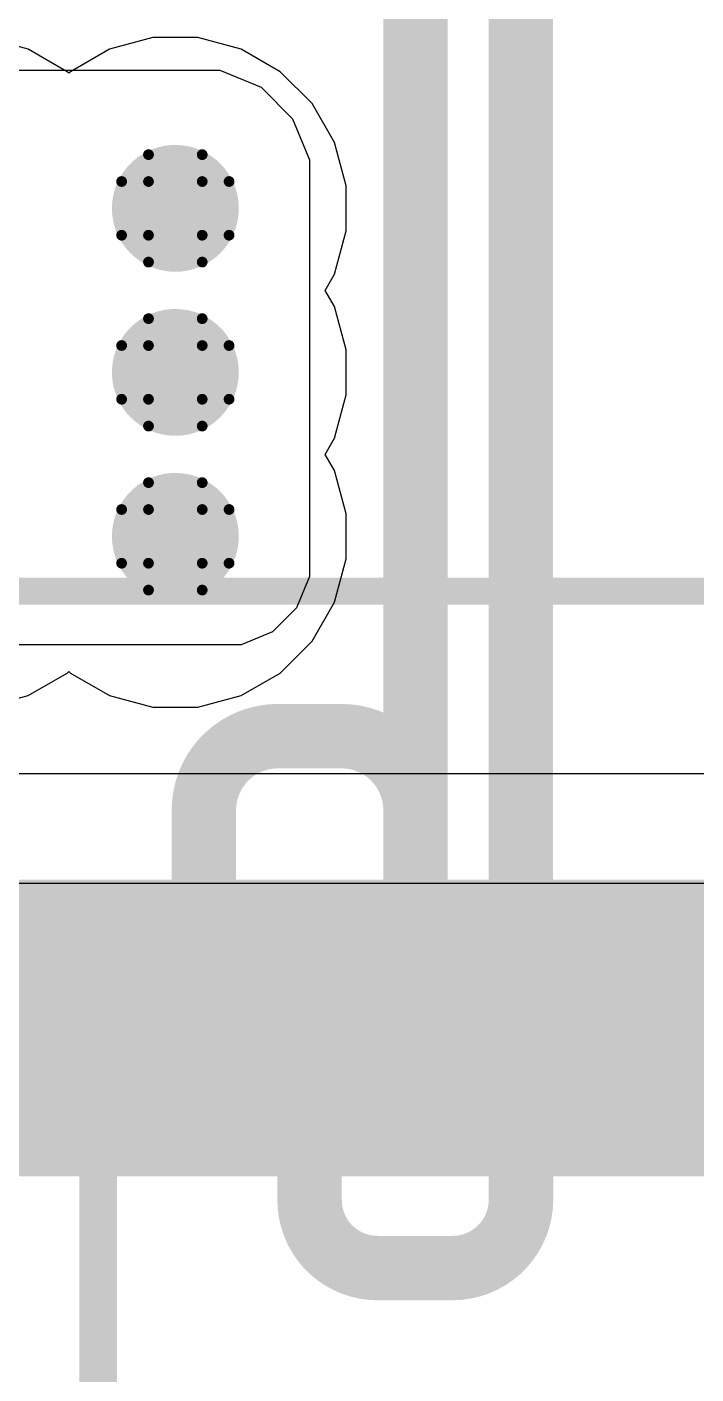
# Model space of a CAD drawing. Header units: inches. Extents: x -18 to 202, y -11 to 119.
# Drawn here: x 24.35 to 27.51, y 2.06 to 8.43 of the extents above; entities that cross this region are included whole.
import ezdxf

# ---------------------------------------------------------------- set-up
doc = ezdxf.new("R2010")
doc.units = ezdxf.units.IN
for name, color, linetype in [('Board Outline', 216, 'Continuous'), ('Bottom Layer', 5, 'Continuous'), ('Drill Drawing', 1, 'Continuous'), ('Ground', 16, 'Continuous'), ('Power', 76, 'Continuous'), ('Top Layer', 1, 'Continuous'), ('Top Overlay', 2, 'Continuous'), ('Top Paste', 8, 'Continuous'), ('Top Solder', 216, 'Continuous'), ('Via Holes', 16, 'Continuous')]:
    doc.layers.add(name, color=color, linetype=linetype)

# ---------------------------------------------------------------- blocks, each defined once
blk = doc.blocks.new('TYPE_C_31_M_12__64')
at = {"layer": 'Top Layer'}
for points in [[(-1.4, 2.975), (-1.1, 2.975), (-1.1, 1.775), (-1.4, 1.775)], [(-0.9, 2.975), (-0.6, 2.975), (-0.6, 1.775), (-0.9, 1.775)], [(-0.4, 2.975), (-0.1, 2.975), (-0.1, 1.775), (-0.4, 1.775)], [(0.4, 1.775), (0.1, 1.775), (0.1, 2.975), (0.4, 2.975)], [(0.9, 1.775), (0.6, 1.775), (0.6, 2.975), (0.9, 2.975)], [(1.4, 1.775), (1.1, 1.775), (1.1, 2.975), (1.4, 2.975)]]:
    blk.add_hatch(color=1, dxfattribs=at).paths.add_polyline_path(points)
at = {"layer": 'Top Paste'}
for points in [[(-1.4, 2.975), (-1.1, 2.975), (-1.1, 1.775), (-1.4, 1.775)], [(-0.9, 2.975), (-0.6, 2.975), (-0.6, 1.775), (-0.9, 1.775)], [(-0.4, 2.975), (-0.1, 2.975), (-0.1, 1.775), (-0.4, 1.775)], [(0.4, 1.775), (0.1, 1.775), (0.1, 2.975), (0.4, 2.975)], [(0.9, 1.775), (0.6, 1.775), (0.6, 2.975), (0.9, 2.975)], [(1.4, 1.775), (1.1, 1.775), (1.1, 2.975), (1.4, 2.975)]]:
    blk.add_hatch(color=8, dxfattribs=at).paths.add_polyline_path(points)
at = {"layer": 'Top Solder'}
for points in [[(-2.0016, 3.0766), (-1.4984, 3.0766), (-1.4984, 1.6734), (-2.0016, 1.6734)], [(-1.5016, 3.0766), (-0.9984, 3.0766), (-0.9984, 1.6734), (-1.5016, 1.6734)], [(-1.0016, 3.0766), (-0.4984, 3.0766), (-0.4984, 1.6734), (-1.0016, 1.6734)], [(-0.5016, 3.0766), (0.0016, 3.0766), (0.0016, 1.6734), (-0.5016, 1.6734)], [(0.5016, 1.6734), (-0.0016, 1.6734), (-0.0016, 3.0766), (0.5016, 3.0766)], [(1.0016, 1.6734), (0.4984, 1.6734), (0.4984, 3.0766), (1.0016, 3.0766)], [(1.5016, 1.6734), (0.9984, 1.6734), (0.9984, 3.0766), (1.5016, 3.0766)], [(2.0016, 1.6734), (1.4984, 1.6734), (1.4984, 3.0766), (2.0016, 3.0766)]]:
    blk.add_hatch(color=216, dxfattribs=at).paths.add_polyline_path(points)
blk = doc.blocks.new('UWD_470_F_10__D___101')
at = {"layer": 'Top Overlay'}
blk.add_lwpolyline([(5.1308, 5.207, 0.127, 0.127, 0), (-3.6068, 5.207, 0.127, 0.127, 0)], format="xyseb", dxfattribs=at)

msp = doc.modelspace()

# ---------------------------------------------------------------- hatches: boundary and pattern name
at = {"layer": 'Bottom Layer'}
h = msp.add_hatch(color=5, dxfattribs=at)
edge = h.paths.add_edge_path()
edge.add_arc((25.0492, 7.5762), 0.3, 0, 360)
h = msp.add_hatch(color=5, dxfattribs=at)
edge = h.paths.add_edge_path()
edge.add_arc((25.0492, 6.8005), 0.3, 0, 360)
h = msp.add_hatch(color=5, dxfattribs=at)
edge = h.paths.add_edge_path()
edge.add_arc((25.0492, 6.0249), 0.3, 0, 360)
at = {"layer": 'Ground'}
h = msp.add_hatch(color=16, dxfattribs=at)
edge = h.paths.add_edge_path()
edge.add_arc((25.0492, 7.5762), 0.3, 0, 360)
h = msp.add_hatch(color=16, dxfattribs=at)
edge = h.paths.add_edge_path()
edge.add_arc((25.0492, 6.8005), 0.3, 0, 360)
h = msp.add_hatch(color=16, dxfattribs=at)
edge = h.paths.add_edge_path()
edge.add_arc((25.0492, 6.0249), 0.3, 0, 360)
at = {"layer": 'Power'}
h = msp.add_hatch(color=76, dxfattribs=at)
edge = h.paths.add_edge_path()
edge.add_arc((25.0492, 7.5762), 0.3, 0, 360)
h = msp.add_hatch(color=76, dxfattribs=at)
edge = h.paths.add_edge_path()
edge.add_arc((25.0492, 6.8005), 0.3, 0, 360)
h = msp.add_hatch(color=76, dxfattribs=at)
edge = h.paths.add_edge_path()
edge.add_arc((25.0492, 6.0249), 0.3, 0, 360)
at = {"layer": 'Top Layer'}
h = msp.add_hatch(color=1, dxfattribs=at)
edge = h.paths.add_edge_path()
edge.add_arc((25.0492, 7.5762), 0.3, 0, 360)
h = msp.add_hatch(color=1, dxfattribs=at)
edge = h.paths.add_edge_path()
edge.add_arc((25.0492, 6.8005), 0.3, 0, 360)
h = msp.add_hatch(color=1, dxfattribs=at)
edge = h.paths.add_edge_path()
edge.add_arc((25.0492, 6.0249), 0.3, 0, 360)
at = {"layer": 'Via Holes'}
h = msp.add_hatch(color=7, dxfattribs=at)
edge = h.paths.add_edge_path()
edge.add_arc((25.0492, 7.5762), 0.15, 0, 360)
h = msp.add_hatch(color=7, dxfattribs=at)
edge = h.paths.add_edge_path()
edge.add_arc((25.0492, 6.8005), 0.15, 0, 360)
h = msp.add_hatch(color=7, dxfattribs=at)
edge = h.paths.add_edge_path()
edge.add_arc((25.0492, 6.0249), 0.15, 0, 360)

# ---------------------------------------------------------------- linework, layer by layer
at = {"layer": 'Board Outline'}
msp.add_lwpolyline([(44.2299, 62.3099, 0.254, 0.254, -3.535496), (7.5647, 62.2891, 0.254, 0.254, 0)], format="xyseb", dxfattribs=at)
at = {"layer": 'Bottom Layer'}
for p, q in [((24.3533, 8.3291), (24.1478, 8.3842)), ((24.9429, 8.3842), (24.7374, 8.3291)), ((25.1556, 8.3842), (24.9429, 8.3842)), ((25.3611, 8.3291), (25.1556, 8.3842)), ((24.5376, 8.2227), (24.3533, 8.3291)), ((24.7374, 8.3291), (24.5531, 8.2227)), ((25.5454, 8.2227), (25.3611, 8.3291)), ((24.5453, 8.2149), (24.5376, 8.2227)), ((24.5531, 8.2227), (24.5453, 8.2149)), ((25.6958, 8.0723), (25.5454, 8.2227)), ((25.8022, 7.888), (25.6958, 8.0723)), ((25.8572, 7.6825), (25.8022, 7.888)), ((25.8572, 7.4698), (25.8572, 7.6825)), ((25.8022, 7.2643), (25.8572, 7.4698)), ((25.7583, 7.1883), (25.8022, 7.2643)), ((25.8022, 7.1124), (25.7583, 7.1883)), ((25.8572, 6.9069), (25.8022, 7.1124)), ((25.8572, 6.6942), (25.8572, 6.9069)), ((25.8022, 6.4887), (25.8572, 6.6942)), ((25.7583, 6.4127), (25.8022, 6.4887)), ((25.8022, 6.3368), (25.7583, 6.4127)), ((25.8572, 6.1313), (25.8022, 6.3368)), ((25.8572, 5.9185), (25.8572, 6.1313)), ((25.8022, 5.713), (25.8572, 5.9185)), ((25.6958, 5.5288), (25.8022, 5.713)), ((25.5454, 5.3784), (25.6958, 5.5288)), ((24.3533, 5.272), (24.5376, 5.3784)), ((24.5376, 5.3784), (24.5453, 5.3861)), ((24.5453, 5.3861), (24.5531, 5.3784)), ((24.5531, 5.3784), (24.7374, 5.272)), ((25.3611, 5.272), (25.5454, 5.3784)), ((24.1478, 5.2169), (24.3533, 5.272)), ((24.7374, 5.272), (24.9429, 5.2169)), ((25.1556, 5.2169), (25.3611, 5.272)), ((24.9429, 5.2169), (25.1556, 5.2169))]:
    msp.add_line(p, q, dxfattribs=at)
at = {"layer": 'Drill Drawing'}
for points in [[(24.9222, 7.7032, 0.0508, 0.0508, 0), (24.9222, 7.8302, 0.0508, 0.0508, 0)], [(24.9222, 7.8302, 0.0508, 0.0508, 0), (25.1762, 7.8302, 0.0508, 0.0508, 0)], [(25.1762, 7.7032, 0.0508, 0.0508, 0), (25.1762, 7.8302, 0.0508, 0.0508, 0)], [(24.7952, 7.4492, 0.0508, 0.0508, 0), (24.7952, 7.7032, 0.0508, 0.0508, 0)], [(24.7952, 7.7032, 0.0508, 0.0508, 0), (24.9222, 7.7032, 0.0508, 0.0508, 0)], [(25.1762, 7.7032, 0.0508, 0.0508, 0), (25.3032, 7.7032, 0.0508, 0.0508, 0)], [(25.3032, 7.4492, 0.0508, 0.0508, 0), (25.3032, 7.7032, 0.0508, 0.0508, 0)], [(24.7952, 7.4492, 0.0508, 0.0508, 0), (24.9222, 7.4492, 0.0508, 0.0508, 0)], [(24.9222, 7.3222, 0.0508, 0.0508, 0), (24.9222, 7.4492, 0.0508, 0.0508, 0)], [(25.1762, 7.4492, 0.0508, 0.0508, 0), (25.3032, 7.4492, 0.0508, 0.0508, 0)], [(25.1762, 7.3222, 0.0508, 0.0508, 0), (25.1762, 7.4492, 0.0508, 0.0508, 0)], [(24.9222, 7.3222, 0.0508, 0.0508, 0), (25.1762, 7.3222, 0.0508, 0.0508, 0)], [(24.9222, 6.9275, 0.0508, 0.0508, 0), (24.9222, 7.0545, 0.0508, 0.0508, 0)], [(24.9222, 7.0545, 0.0508, 0.0508, 0), (25.1762, 7.0545, 0.0508, 0.0508, 0)], [(25.1762, 6.9275, 0.0508, 0.0508, 0), (25.1762, 7.0545, 0.0508, 0.0508, 0)], [(24.7952, 6.6735, 0.0508, 0.0508, 0), (24.7952, 6.9275, 0.0508, 0.0508, 0)], [(24.7952, 6.9275, 0.0508, 0.0508, 0), (24.9222, 6.9275, 0.0508, 0.0508, 0)], [(25.1762, 6.9275, 0.0508, 0.0508, 0), (25.3032, 6.9275, 0.0508, 0.0508, 0)], [(25.3032, 6.6735, 0.0508, 0.0508, 0), (25.3032, 6.9275, 0.0508, 0.0508, 0)], [(24.7952, 6.6735, 0.0508, 0.0508, 0), (24.9222, 6.6735, 0.0508, 0.0508, 0)], [(24.9222, 6.5465, 0.0508, 0.0508, 0), (24.9222, 6.6735, 0.0508, 0.0508, 0)], [(25.1762, 6.6735, 0.0508, 0.0508, 0), (25.3032, 6.6735, 0.0508, 0.0508, 0)], [(25.1762, 6.5465, 0.0508, 0.0508, 0), (25.1762, 6.6735, 0.0508, 0.0508, 0)], [(24.9222, 6.5465, 0.0508, 0.0508, 0), (25.1762, 6.5465, 0.0508, 0.0508, 0)], [(24.9222, 6.1519, 0.0508, 0.0508, 0), (24.9222, 6.2789, 0.0508, 0.0508, 0)], [(24.9222, 6.2789, 0.0508, 0.0508, 0), (25.1762, 6.2789, 0.0508, 0.0508, 0)], [(25.1762, 6.1519, 0.0508, 0.0508, 0), (25.1762, 6.2789, 0.0508, 0.0508, 0)], [(24.7952, 5.8979, 0.0508, 0.0508, 0), (24.7952, 6.1519, 0.0508, 0.0508, 0)], [(24.7952, 6.1519, 0.0508, 0.0508, 0), (24.9222, 6.1519, 0.0508, 0.0508, 0)], [(25.1762, 6.1519, 0.0508, 0.0508, 0), (25.3032, 6.1519, 0.0508, 0.0508, 0)], [(25.3032, 5.8979, 0.0508, 0.0508, 0), (25.3032, 6.1519, 0.0508, 0.0508, 0)], [(24.7952, 5.8979, 0.0508, 0.0508, 0), (24.9222, 5.8979, 0.0508, 0.0508, 0)], [(24.9222, 5.7709, 0.0508, 0.0508, 0), (24.9222, 5.8979, 0.0508, 0.0508, 0)], [(25.1762, 5.8979, 0.0508, 0.0508, 0), (25.3032, 5.8979, 0.0508, 0.0508, 0)], [(25.1762, 5.7709, 0.0508, 0.0508, 0), (25.1762, 5.8979, 0.0508, 0.0508, 0)], [(24.9222, 5.7709, 0.0508, 0.0508, 0), (25.1762, 5.7709, 0.0508, 0.0508, 0)]]:
    msp.add_lwpolyline(points, format="xyseb", dxfattribs=at)
for points in [[(24.9095, 7.8302, 0.0254, 0.0254, 1), (24.9349, 7.8302, 0.0254, 0.0254, 1)], [(24.9095, 7.8302, 0.0254, 0.0254, 1), (24.9349, 7.8302, 0.0254, 0.0254, 1)], [(25.1635, 7.8302, 0.0254, 0.0254, 1), (25.1889, 7.8302, 0.0254, 0.0254, 1)], [(25.1635, 7.8302, 0.0254, 0.0254, 1), (25.1889, 7.8302, 0.0254, 0.0254, 1)], [(24.7825, 7.7032, 0.0254, 0.0254, 1), (24.8079, 7.7032, 0.0254, 0.0254, 1)], [(24.7825, 7.7032, 0.0254, 0.0254, 1), (24.8079, 7.7032, 0.0254, 0.0254, 1)], [(24.9095, 7.7032, 0.0254, 0.0254, 1), (24.9349, 7.7032, 0.0254, 0.0254, 1)], [(24.9095, 7.7032, 0.0254, 0.0254, 1), (24.9349, 7.7032, 0.0254, 0.0254, 1)], [(25.1635, 7.7032, 0.0254, 0.0254, 1), (25.1889, 7.7032, 0.0254, 0.0254, 1)], [(25.1635, 7.7032, 0.0254, 0.0254, 1), (25.1889, 7.7032, 0.0254, 0.0254, 1)], [(25.2905, 7.7032, 0.0254, 0.0254, 1), (25.3159, 7.7032, 0.0254, 0.0254, 1)], [(25.2905, 7.7032, 0.0254, 0.0254, 1), (25.3159, 7.7032, 0.0254, 0.0254, 1)], [(24.7825, 7.4492, 0.0254, 0.0254, 1), (24.8079, 7.4492, 0.0254, 0.0254, 1)], [(24.7825, 7.4492, 0.0254, 0.0254, 1), (24.8079, 7.4492, 0.0254, 0.0254, 1)], [(24.9095, 7.4492, 0.0254, 0.0254, 1), (24.9349, 7.4492, 0.0254, 0.0254, 1)], [(24.9095, 7.4492, 0.0254, 0.0254, 1), (24.9349, 7.4492, 0.0254, 0.0254, 1)], [(25.1635, 7.4492, 0.0254, 0.0254, 1), (25.1889, 7.4492, 0.0254, 0.0254, 1)], [(25.1635, 7.4492, 0.0254, 0.0254, 1), (25.1889, 7.4492, 0.0254, 0.0254, 1)], [(25.2905, 7.4492, 0.0254, 0.0254, 1), (25.3159, 7.4492, 0.0254, 0.0254, 1)], [(25.2905, 7.4492, 0.0254, 0.0254, 1), (25.3159, 7.4492, 0.0254, 0.0254, 1)], [(24.9095, 7.3222, 0.0254, 0.0254, 1), (24.9349, 7.3222, 0.0254, 0.0254, 1)], [(24.9095, 7.3222, 0.0254, 0.0254, 1), (24.9349, 7.3222, 0.0254, 0.0254, 1)], [(25.1635, 7.3222, 0.0254, 0.0254, 1), (25.1889, 7.3222, 0.0254, 0.0254, 1)], [(25.1635, 7.3222, 0.0254, 0.0254, 1), (25.1889, 7.3222, 0.0254, 0.0254, 1)], [(24.9095, 7.0545, 0.0254, 0.0254, 1), (24.9349, 7.0545, 0.0254, 0.0254, 1)], [(24.9095, 7.0545, 0.0254, 0.0254, 1), (24.9349, 7.0545, 0.0254, 0.0254, 1)], [(25.1635, 7.0545, 0.0254, 0.0254, 1), (25.1889, 7.0545, 0.0254, 0.0254, 1)], [(25.1635, 7.0545, 0.0254, 0.0254, 1), (25.1889, 7.0545, 0.0254, 0.0254, 1)], [(24.7825, 6.9275, 0.0254, 0.0254, 1), (24.8079, 6.9275, 0.0254, 0.0254, 1)], [(24.7825, 6.9275, 0.0254, 0.0254, 1), (24.8079, 6.9275, 0.0254, 0.0254, 1)], [(24.9095, 6.9275, 0.0254, 0.0254, 1), (24.9349, 6.9275, 0.0254, 0.0254, 1)], [(24.9095, 6.9275, 0.0254, 0.0254, 1), (24.9349, 6.9275, 0.0254, 0.0254, 1)], [(25.1635, 6.9275, 0.0254, 0.0254, 1), (25.1889, 6.9275, 0.0254, 0.0254, 1)], [(25.1635, 6.9275, 0.0254, 0.0254, 1), (25.1889, 6.9275, 0.0254, 0.0254, 1)], [(25.2905, 6.9275, 0.0254, 0.0254, 1), (25.3159, 6.9275, 0.0254, 0.0254, 1)], [(25.2905, 6.9275, 0.0254, 0.0254, 1), (25.3159, 6.9275, 0.0254, 0.0254, 1)], [(24.7825, 6.6735, 0.0254, 0.0254, 1), (24.8079, 6.6735, 0.0254, 0.0254, 1)], [(24.7825, 6.6735, 0.0254, 0.0254, 1), (24.8079, 6.6735, 0.0254, 0.0254, 1)], [(24.9095, 6.6735, 0.0254, 0.0254, 1), (24.9349, 6.6735, 0.0254, 0.0254, 1)], [(24.9095, 6.6735, 0.0254, 0.0254, 1), (24.9349, 6.6735, 0.0254, 0.0254, 1)], [(25.1635, 6.6735, 0.0254, 0.0254, 1), (25.1889, 6.6735, 0.0254, 0.0254, 1)], [(25.1635, 6.6735, 0.0254, 0.0254, 1), (25.1889, 6.6735, 0.0254, 0.0254, 1)], [(25.2905, 6.6735, 0.0254, 0.0254, 1), (25.3159, 6.6735, 0.0254, 0.0254, 1)], [(25.2905, 6.6735, 0.0254, 0.0254, 1), (25.3159, 6.6735, 0.0254, 0.0254, 1)], [(24.9095, 6.5465, 0.0254, 0.0254, 1), (24.9349, 6.5465, 0.0254, 0.0254, 1)], [(24.9095, 6.5465, 0.0254, 0.0254, 1), (24.9349, 6.5465, 0.0254, 0.0254, 1)], [(25.1635, 6.5465, 0.0254, 0.0254, 1), (25.1889, 6.5465, 0.0254, 0.0254, 1)], [(25.1635, 6.5465, 0.0254, 0.0254, 1), (25.1889, 6.5465, 0.0254, 0.0254, 1)], [(24.9095, 6.2789, 0.0254, 0.0254, 1), (24.9349, 6.2789, 0.0254, 0.0254, 1)], [(24.9095, 6.2789, 0.0254, 0.0254, 1), (24.9349, 6.2789, 0.0254, 0.0254, 1)], [(25.1635, 6.2789, 0.0254, 0.0254, 1), (25.1889, 6.2789, 0.0254, 0.0254, 1)], [(25.1635, 6.2789, 0.0254, 0.0254, 1), (25.1889, 6.2789, 0.0254, 0.0254, 1)], [(24.7825, 6.1519, 0.0254, 0.0254, 1), (24.8079, 6.1519, 0.0254, 0.0254, 1)], [(24.7825, 6.1519, 0.0254, 0.0254, 1), (24.8079, 6.1519, 0.0254, 0.0254, 1)], [(24.9095, 6.1519, 0.0254, 0.0254, 1), (24.9349, 6.1519, 0.0254, 0.0254, 1)], [(24.9095, 6.1519, 0.0254, 0.0254, 1), (24.9349, 6.1519, 0.0254, 0.0254, 1)], [(25.1635, 6.1519, 0.0254, 0.0254, 1), (25.1889, 6.1519, 0.0254, 0.0254, 1)], [(25.1635, 6.1519, 0.0254, 0.0254, 1), (25.1889, 6.1519, 0.0254, 0.0254, 1)], [(25.2905, 6.1519, 0.0254, 0.0254, 1), (25.3159, 6.1519, 0.0254, 0.0254, 1)], [(25.2905, 6.1519, 0.0254, 0.0254, 1), (25.3159, 6.1519, 0.0254, 0.0254, 1)], [(24.7825, 5.8979, 0.0254, 0.0254, 1), (24.8079, 5.8979, 0.0254, 0.0254, 1)], [(24.7825, 5.8979, 0.0254, 0.0254, 1), (24.8079, 5.8979, 0.0254, 0.0254, 1)], [(24.9095, 5.8979, 0.0254, 0.0254, 1), (24.9349, 5.8979, 0.0254, 0.0254, 1)], [(24.9095, 5.8979, 0.0254, 0.0254, 1), (24.9349, 5.8979, 0.0254, 0.0254, 1)], [(25.1635, 5.8979, 0.0254, 0.0254, 1), (25.1889, 5.8979, 0.0254, 0.0254, 1)], [(25.1635, 5.8979, 0.0254, 0.0254, 1), (25.1889, 5.8979, 0.0254, 0.0254, 1)], [(25.2905, 5.8979, 0.0254, 0.0254, 1), (25.3159, 5.8979, 0.0254, 0.0254, 1)], [(25.2905, 5.8979, 0.0254, 0.0254, 1), (25.3159, 5.8979, 0.0254, 0.0254, 1)], [(24.9095, 5.7709, 0.0254, 0.0254, 1), (24.9349, 5.7709, 0.0254, 0.0254, 1)], [(24.9095, 5.7709, 0.0254, 0.0254, 1), (24.9349, 5.7709, 0.0254, 0.0254, 1)], [(25.1635, 5.7709, 0.0254, 0.0254, 1), (25.1889, 5.7709, 0.0254, 0.0254, 1)], [(25.1635, 5.7709, 0.0254, 0.0254, 1), (25.1889, 5.7709, 0.0254, 0.0254, 1)]]:
    msp.add_lwpolyline(points, format="xyseb", close=True, dxfattribs=at)
at = {"layer": 'Ground'}
for p, q in [((24.3533, 8.3291), (24.1478, 8.3842)), ((24.9429, 8.3842), (24.7374, 8.3291)), ((25.1556, 8.3842), (24.9429, 8.3842)), ((25.3611, 8.3291), (25.1556, 8.3842)), ((24.5376, 8.2227), (24.3533, 8.3291)), ((24.7374, 8.3291), (24.5531, 8.2227)), ((25.5454, 8.2227), (25.3611, 8.3291)), ((24.5453, 8.2149), (24.5376, 8.2227)), ((24.5531, 8.2227), (24.5453, 8.2149)), ((25.6958, 8.0723), (25.5454, 8.2227)), ((25.8022, 7.888), (25.6958, 8.0723)), ((25.8572, 7.6825), (25.8022, 7.888)), ((25.8572, 7.4698), (25.8572, 7.6825)), ((25.8022, 7.2643), (25.8572, 7.4698)), ((25.7583, 7.1883), (25.8022, 7.2643)), ((25.8022, 7.1124), (25.7583, 7.1883)), ((25.8572, 6.9069), (25.8022, 7.1124)), ((25.8572, 6.6942), (25.8572, 6.9069)), ((25.8022, 6.4887), (25.8572, 6.6942)), ((25.7583, 6.4127), (25.8022, 6.4887)), ((25.8022, 6.3368), (25.7583, 6.4127)), ((25.8572, 6.1313), (25.8022, 6.3368)), ((25.8572, 5.9185), (25.8572, 6.1313)), ((25.8022, 5.713), (25.8572, 5.9185)), ((25.6958, 5.5288), (25.8022, 5.713)), ((25.5454, 5.3784), (25.6958, 5.5288)), ((24.3533, 5.272), (24.5376, 5.3784)), ((24.5376, 5.3784), (24.5453, 5.3861)), ((24.5453, 5.3861), (24.5531, 5.3784)), ((24.5531, 5.3784), (24.7374, 5.272)), ((25.3611, 5.272), (25.5454, 5.3784)), ((24.1478, 5.2169), (24.3533, 5.272)), ((24.7374, 5.272), (24.9429, 5.2169)), ((25.1556, 5.2169), (25.3611, 5.272)), ((24.9429, 5.2169), (25.1556, 5.2169))]:
    msp.add_line(p, q, dxfattribs=at)
at = {"layer": 'Power'}
for p, q in [((27.7368, 4.9022), (22.733, 4.9022)), ((22.733, 4.3842), (27.7368, 4.3842))]:
    msp.add_line(p, q, dxfattribs=at)
at = {"layer": 'Top Layer'}
for p, q in [((23.6728, 8.2296), (25.1547, 8.2296)), ((25.1547, 8.2296), (25.26, 8.2296)), ((25.26, 8.2296), (25.4545, 8.149)), ((25.4545, 8.149), (25.6034, 8.0001)), ((25.6034, 8.0001), (25.684, 7.8055)), ((25.684, 7.8055), (25.684, 7.7002)), ((25.684, 7.7002), (25.684, 7.7002)), ((25.684, 7.7002), (25.684, 5.9158)), ((25.684, 5.9158), (25.684, 5.8354)), ((25.684, 5.8354), (25.6225, 5.6869)), ((25.6225, 5.6869), (25.5089, 5.5733)), ((25.5089, 5.5733), (25.3604, 5.5118)), ((25.28, 5.5118), (24.1647, 5.5118)), ((25.3604, 5.5118), (25.28, 5.5118)), ((25.28, 5.5118), (25.28, 5.5118))]:
    msp.add_line(p, q, dxfattribs=at)
for points in [[(26.1851, 4.73, 0.3048, 0.3048, 0), (26.1851, 29.9098, 0.3048, 0.3048, 0)], [(26.6829, 3.6998, 0.3048, 0.3048, 0), (26.6829, 29.9098, 0.3048, 0.3048, 0)], [(25.184, 4.73, 0.3048, 0.3048, -0.414214), (25.534, 5.08, 0.3048, 0.3048, 0)], [(25.534, 5.08, 0.3048, 0.3048, 0), (25.834, 5.08, 0.3048, 0.3048, 0)], [(25.8351, 5.08, 0.3048, 0.3048, -0.414214), (26.1851, 4.73, 0.3048, 0.3048, 0)], [(25.184, 3.6998, 0.3048, 0.3048, 0), (25.184, 4.73, 0.3048, 0.3048, 0)], [(26.1851, 3.6998, 0.3048, 0.3048, 0), (26.1851, 4.73, 0.3048, 0.3048, 0)], [(25.684, 2.8857, 0.3048, 0.3048, 0), (25.684, 3.6998, 0.3048, 0.3048, 0)], [(26.184, 3.6998, 0.3048, 0.3048, 0), (26.1851, 3.6998, 0.3048, 0.3048, 0)], [(26.6829, 3.6998, 0.3048, 0.3048, 0), (26.684, 3.6998, 0.3048, 0.3048, 0)], [(26.684, 2.8885, 0.3048, 0.3048, 0), (26.684, 3.6998, 0.3048, 0.3048, 0)], [(24.684, 1.5355, 0.1778, 0.1778, 0), (24.684, 3.6998, 0.1778, 0.1778, 0)], [(26.0055, 2.5642, 0.3048, 0.3048, -0.414214), (25.684, 2.8857, 0.3048, 0.3048, 0)], [(26.684, 2.8885, 0.3048, 0.3048, -0.414214), (26.3597, 2.5642, 0.3048, 0.3048, 0)], [(26.0055, 2.5642, 0.3048, 0.3048, 0), (26.3597, 2.5642, 0.3048, 0.3048, 0)]]:
    msp.add_lwpolyline(points, format="xyseb", dxfattribs=at)
for points in [[(25.4578, 5.08, 0.1524, 0.1524, 1), (25.6102, 5.08, 0.1524, 0.1524, 1)], [(25.4578, 5.08, 0.1524, 0.1524, 1), (25.6102, 5.08, 0.1524, 0.1524, 1)], [(25.7578, 5.08, 0.1524, 0.1524, 1), (25.9102, 5.08, 0.1524, 0.1524, 1)], [(25.7589, 5.08, 0.1524, 0.1524, 1), (25.9113, 5.08, 0.1524, 0.1524, 1)], [(25.1078, 4.73, 0.1524, 0.1524, 1), (25.2602, 4.73, 0.1524, 0.1524, 1)], [(25.1078, 4.73, 0.1524, 0.1524, 1), (25.2602, 4.73, 0.1524, 0.1524, 1)], [(26.1089, 4.73, 0.1524, 0.1524, 1), (26.2613, 4.73, 0.1524, 0.1524, 1)], [(26.1089, 4.73, 0.1524, 0.1524, 1), (26.2613, 4.73, 0.1524, 0.1524, 1)], [(26.1089, 4.73, 0.1524, 0.1524, 1), (26.2613, 4.73, 0.1524, 0.1524, 1)], [(25.1078, 3.6998, 0.1524, 0.1524, 1), (25.2602, 3.6998, 0.1524, 0.1524, 1)], [(25.6078, 3.6998, 0.1524, 0.1524, 1), (25.7602, 3.6998, 0.1524, 0.1524, 1)], [(26.1078, 3.6998, 0.1524, 0.1524, 1), (26.2602, 3.6998, 0.1524, 0.1524, 1)], [(26.1089, 3.6998, 0.1524, 0.1524, 1), (26.2613, 3.6998, 0.1524, 0.1524, 1)], [(26.1089, 3.6998, 0.1524, 0.1524, 1), (26.2613, 3.6998, 0.1524, 0.1524, 1)], [(26.6067, 3.6998, 0.1524, 0.1524, 1), (26.7591, 3.6998, 0.1524, 0.1524, 1)], [(26.6067, 3.6998, 0.1524, 0.1524, 1), (26.7591, 3.6998, 0.1524, 0.1524, 1)], [(26.6078, 3.6998, 0.1524, 0.1524, 1), (26.7602, 3.6998, 0.1524, 0.1524, 1)], [(26.6078, 3.6998, 0.1524, 0.1524, 1), (26.7602, 3.6998, 0.1524, 0.1524, 1)], [(24.6396, 3.6998, 0.0889, 0.0889, 1), (24.7285, 3.6998, 0.0889, 0.0889, 1)], [(25.6078, 2.8857, 0.1524, 0.1524, 1), (25.7602, 2.8857, 0.1524, 0.1524, 1)], [(25.6078, 2.8857, 0.1524, 0.1524, 1), (25.7602, 2.8857, 0.1524, 0.1524, 1)], [(26.6078, 2.8885, 0.1524, 0.1524, 1), (26.7602, 2.8885, 0.1524, 0.1524, 1)], [(26.6078, 2.8885, 0.1524, 0.1524, 1), (26.7602, 2.8885, 0.1524, 0.1524, 1)], [(25.9293, 2.5642, 0.1524, 0.1524, 1), (26.0817, 2.5642, 0.1524, 0.1524, 1)], [(25.9293, 2.5642, 0.1524, 0.1524, 1), (26.0817, 2.5642, 0.1524, 0.1524, 1)], [(26.2835, 2.5642, 0.1524, 0.1524, 1), (26.4359, 2.5642, 0.1524, 0.1524, 1)], [(26.2835, 2.5642, 0.1524, 0.1524, 1), (26.4359, 2.5642, 0.1524, 0.1524, 1)]]:
    msp.add_lwpolyline(points, format="xyseb", close=True, dxfattribs=at)

# ---------------------------------------------------------------- block references
at = {"rotation": 180}
msp.add_blockref('UWD_470_F_10__D___101', (26.0604, 10.9728), dxfattribs=at)
msp.add_blockref('TYPE_C_31_M_12__64', (25.934, 1.3248))

doc.saveas('drawing.dxf')
